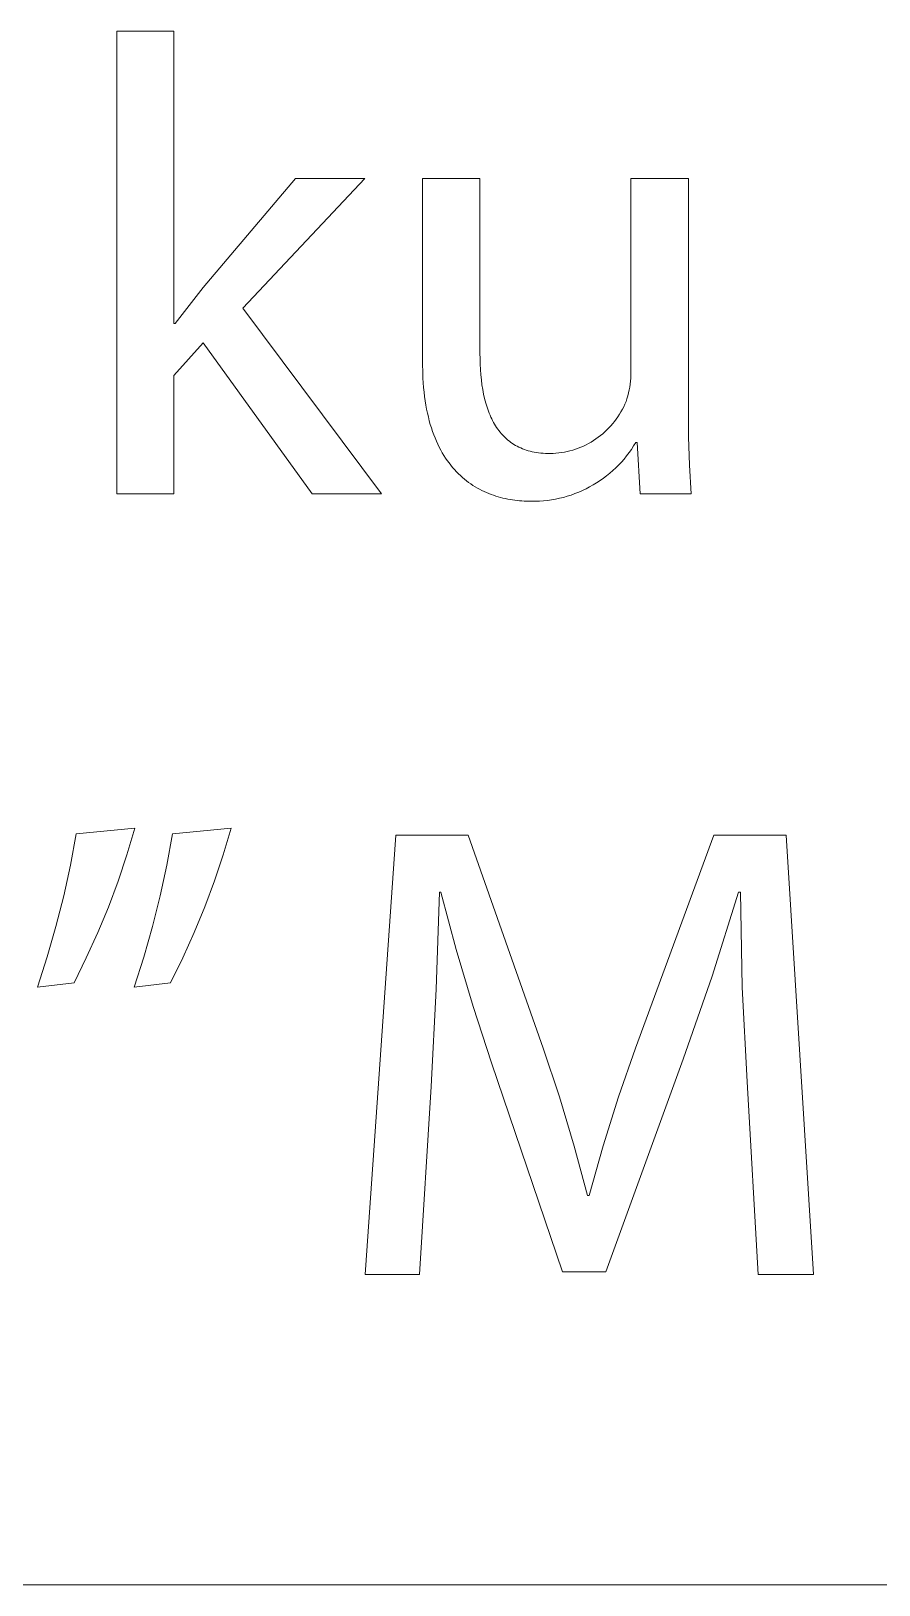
# Model space of a CAD drawing. Header units: millimetres. Extents: x 373 to 3451, y -552 to 1598.
# Drawn here: x 2795.3 to 2835.4, y -551.9 to -478.5 of the extents above; entities that cross this region are included whole.
import ezdxf

# ---------------------------------------------------------------- set-up
doc = ezdxf.new("R2010")
doc.units = ezdxf.units.MM
doc.header["$MEASUREMENT"] = 0
doc.layers.add('Domyślny', color=7, linetype='Continuous', true_color=0x000000)

msp = doc.modelspace()

# ---------------------------------------------------------------- linework, layer by layer
at = {"layer": 'Domyślny', "color": 18, "lineweight": 15, "true_color": 0x000000}
for p, q in [((2799.392, -500.356), (2799.392, -478.475)), ((2799.392, -478.475), (2802.078, -478.475)), ((2802.078, -478.475), (2802.078, -492.29)), ((2803.472, -490.589), (2807.838, -485.444)), ((2811.107, -485.444), (2805.347, -491.573)), ((2807.838, -485.444), (2811.107, -485.444)), ((2813.843, -494.172), (2813.843, -485.44)), ((2813.843, -485.44), (2816.559, -485.44)), ((2816.559, -485.44), (2816.559, -493.701)), ((2823.703, -494.592), (2823.703, -485.44)), ((2823.703, -485.44), (2826.419, -485.44)), ((2826.419, -485.44), (2826.419, -496.294)), ((2802.139, -492.29), (2803.472, -490.589)), ((2805.347, -491.573), (2811.906, -500.356)), ((2802.078, -492.29), (2802.139, -492.29)), ((2803.472, -493.213), (2802.078, -494.75)), ((2808.616, -500.356), (2803.472, -493.213)), ((2813.851, -494.651), (2813.843, -494.172)), ((2816.559, -493.701), (2816.562, -493.963)), ((2816.562, -493.963), (2816.57, -494.22)), ((2816.57, -494.22), (2816.583, -494.471)), ((2802.078, -494.75), (2802.078, -500.356)), ((2813.862, -494.881), (2813.851, -494.651)), ((2813.875, -495.107), (2813.862, -494.881)), ((2816.583, -494.471), (2816.601, -494.717)), ((2816.601, -494.717), (2816.625, -494.956)), ((2816.625, -494.956), (2816.655, -495.189)), ((2823.665, -495.159), (2823.681, -495.018)), ((2823.681, -495.018), (2823.693, -494.876)), ((2823.693, -494.876), (2823.7, -494.734)), ((2823.7, -494.734), (2823.703, -494.592)), ((2813.893, -495.326), (2813.875, -495.107)), ((2813.915, -495.541), (2813.893, -495.326)), ((2813.94, -495.75), (2813.915, -495.541)), ((2813.969, -495.953), (2813.94, -495.75)), ((2816.655, -495.189), (2816.691, -495.415)), ((2816.691, -495.415), (2816.732, -495.635)), ((2816.732, -495.635), (2816.78, -495.848)), ((2823.512, -495.851), (2823.551, -495.715)), ((2823.551, -495.715), (2823.587, -495.577)), ((2823.587, -495.577), (2823.618, -495.439)), ((2823.618, -495.439), (2823.644, -495.299)), ((2823.644, -495.299), (2823.665, -495.159)), ((2814.001, -496.152), (2813.969, -495.953)), ((2814.037, -496.345), (2814.001, -496.152)), ((2814.076, -496.533), (2814.037, -496.345)), ((2816.78, -495.848), (2816.806, -495.952)), ((2816.806, -495.952), (2816.834, -496.055)), ((2816.834, -496.055), (2816.863, -496.155)), ((2816.863, -496.155), (2816.894, -496.253)), ((2816.894, -496.253), (2816.927, -496.35)), ((2816.927, -496.35), (2816.961, -496.445)), ((2816.961, -496.445), (2816.997, -496.538)), ((2823.16, -496.589), (2823.229, -496.473)), ((2823.229, -496.473), (2823.295, -496.354)), ((2823.295, -496.354), (2823.357, -496.234)), ((2823.357, -496.234), (2823.414, -496.111)), ((2823.414, -496.111), (2823.467, -495.986)), ((2823.467, -495.986), (2823.512, -495.851)), ((2826.419, -496.294), (2826.425, -497.647)), ((2814.118, -496.715), (2814.076, -496.533)), ((2814.163, -496.893), (2814.118, -496.715)), ((2814.212, -497.066), (2814.163, -496.893)), ((2814.264, -497.234), (2814.212, -497.066)), ((2814.319, -497.397), (2814.264, -497.234)), ((2816.997, -496.538), (2817.035, -496.629)), ((2817.035, -496.629), (2817.074, -496.718)), ((2817.074, -496.718), (2817.115, -496.805)), ((2817.115, -496.805), (2817.158, -496.89)), ((2817.158, -496.89), (2817.203, -496.974)), ((2817.203, -496.974), (2817.249, -497.055)), ((2817.249, -497.055), (2817.297, -497.134)), ((2817.297, -497.134), (2817.347, -497.211)), ((2817.347, -497.211), (2817.399, -497.286)), ((2822.567, -497.326), (2822.662, -497.23)), ((2822.662, -497.23), (2822.754, -497.131)), ((2822.754, -497.131), (2822.843, -497.028)), ((2822.843, -497.028), (2822.927, -496.922)), ((2822.927, -496.922), (2823.009, -496.814)), ((2823.009, -496.814), (2823.086, -496.703)), ((2823.086, -496.703), (2823.16, -496.589)), ((2814.376, -497.555), (2814.319, -497.397)), ((2814.437, -497.709), (2814.376, -497.555)), ((2814.5, -497.858), (2814.437, -497.709)), ((2814.566, -498.002), (2814.5, -497.858)), ((2817.399, -497.286), (2817.452, -497.359)), ((2817.452, -497.359), (2817.508, -497.429)), ((2817.508, -497.429), (2817.565, -497.498)), ((2817.565, -497.498), (2817.624, -497.564)), ((2817.624, -497.564), (2817.685, -497.628)), ((2817.685, -497.628), (2817.748, -497.69)), ((2817.748, -497.69), (2817.813, -497.75)), ((2817.813, -497.75), (2817.88, -497.807)), ((2817.88, -497.807), (2817.949, -497.862)), ((2817.949, -497.862), (2818.02, -497.915)), ((2818.02, -497.915), (2818.093, -497.965)), ((2818.093, -497.965), (2818.168, -498.013)), ((2821.577, -498.03), (2821.697, -497.968)), ((2821.697, -497.968), (2821.815, -497.901)), ((2821.815, -497.901), (2821.93, -497.83)), ((2821.93, -497.83), (2822.043, -497.756)), ((2822.043, -497.756), (2822.154, -497.677)), ((2822.154, -497.677), (2822.262, -497.595)), ((2822.262, -497.595), (2822.366, -497.509)), ((2822.366, -497.509), (2822.468, -497.419)), ((2822.468, -497.419), (2822.567, -497.326)), ((2823.928, -497.923), (2823.828, -498.086)), ((2823.99, -497.923), (2823.928, -497.923)), ((2824.133, -500.352), (2823.99, -497.923)), ((2826.425, -497.647), (2826.466, -499)), ((2814.635, -498.142), (2814.566, -498.002)), ((2814.706, -498.277), (2814.635, -498.142)), ((2814.779, -498.408), (2814.706, -498.277)), ((2814.855, -498.535), (2814.779, -498.408)), ((2814.933, -498.657), (2814.855, -498.535)), ((2815.014, -498.775), (2814.933, -498.657)), ((2818.168, -498.013), (2818.244, -498.059)), ((2818.244, -498.059), (2818.323, -498.102)), ((2818.323, -498.102), (2818.404, -498.143)), ((2818.404, -498.143), (2818.488, -498.181)), ((2818.488, -498.181), (2818.573, -498.217)), ((2818.573, -498.217), (2818.66, -498.25)), ((2818.66, -498.25), (2818.75, -498.281)), ((2818.75, -498.281), (2818.841, -498.309)), ((2818.841, -498.309), (2818.935, -498.335)), ((2818.935, -498.335), (2819.031, -498.358)), ((2819.031, -498.358), (2819.129, -498.378)), ((2819.129, -498.378), (2819.23, -498.396)), ((2819.23, -498.396), (2819.332, -498.411)), ((2819.332, -498.411), (2819.437, -498.424)), ((2819.437, -498.424), (2819.544, -498.433)), ((2819.544, -498.433), (2819.654, -498.44)), ((2819.654, -498.44), (2819.766, -498.444)), ((2819.766, -498.444), (2819.88, -498.446)), ((2819.88, -498.446), (2820.015, -498.441)), ((2820.015, -498.441), (2820.151, -498.432)), ((2820.151, -498.432), (2820.285, -498.418)), ((2820.285, -498.418), (2820.42, -498.4)), ((2820.42, -498.4), (2820.553, -498.376)), ((2820.553, -498.376), (2820.686, -498.349)), ((2820.686, -498.349), (2820.817, -498.317)), ((2820.817, -498.317), (2820.948, -498.28)), ((2820.948, -498.28), (2821.077, -498.239)), ((2821.077, -498.239), (2821.204, -498.193)), ((2821.204, -498.193), (2821.33, -498.143)), ((2821.33, -498.143), (2821.455, -498.089)), ((2821.455, -498.089), (2821.577, -498.03)), ((2823.375, -498.703), (2823.248, -498.847)), ((2823.496, -498.555), (2823.375, -498.703)), ((2823.612, -498.402), (2823.496, -498.555)), ((2823.723, -498.246), (2823.612, -498.402)), ((2823.828, -498.086), (2823.723, -498.246)), ((2815.096, -498.888), (2815.014, -498.775)), ((2815.181, -498.998), (2815.096, -498.888)), ((2815.268, -499.104), (2815.181, -498.998)), ((2815.357, -499.205), (2815.268, -499.104)), ((2815.447, -499.303), (2815.357, -499.205)), ((2815.54, -499.396), (2815.447, -499.303)), ((2815.634, -499.486), (2815.54, -499.396)), ((2822.697, -499.378), (2822.548, -499.499)), ((2822.842, -499.253), (2822.697, -499.378)), ((2822.982, -499.122), (2822.842, -499.253)), ((2823.117, -498.987), (2822.982, -499.122)), ((2823.248, -498.847), (2823.117, -498.987)), ((2826.466, -499), (2826.542, -500.352)), ((2815.729, -499.572), (2815.634, -499.486)), ((2815.826, -499.655), (2815.729, -499.572)), ((2815.925, -499.733), (2815.826, -499.655)), ((2816.025, -499.809), (2815.925, -499.733)), ((2816.127, -499.88), (2816.025, -499.809)), ((2816.23, -499.948), (2816.127, -499.88)), ((2816.333, -500.013), (2816.23, -499.948)), ((2816.439, -500.074), (2816.333, -500.013)), ((2816.545, -500.133), (2816.439, -500.074)), ((2816.652, -500.187), (2816.545, -500.133)), ((2821.578, -500.111), (2821.405, -500.194)), ((2821.748, -500.023), (2821.578, -500.111)), ((2821.915, -499.929), (2821.748, -500.023)), ((2822.079, -499.83), (2821.915, -499.929)), ((2822.239, -499.725), (2822.079, -499.83)), ((2822.396, -499.615), (2822.239, -499.725)), ((2822.548, -499.499), (2822.396, -499.615)), ((2802.078, -500.356), (2799.392, -500.356)), ((2811.906, -500.356), (2808.616, -500.356)), ((2816.76, -500.239), (2816.652, -500.187)), ((2816.868, -500.288), (2816.76, -500.239)), ((2816.978, -500.333), (2816.868, -500.288)), ((2817.088, -500.376), (2816.978, -500.333)), ((2817.199, -500.415), (2817.088, -500.376)), ((2817.31, -500.452), (2817.199, -500.415)), ((2817.421, -500.486), (2817.31, -500.452)), ((2817.533, -500.517), (2817.421, -500.486)), ((2817.646, -500.546), (2817.533, -500.517)), ((2817.758, -500.572), (2817.646, -500.546)), ((2817.871, -500.595), (2817.758, -500.572)), ((2817.984, -500.616), (2817.871, -500.595)), ((2818.096, -500.634), (2817.984, -500.616)), ((2818.209, -500.65), (2818.096, -500.634)), ((2818.321, -500.664), (2818.209, -500.65)), ((2818.434, -500.675), (2818.321, -500.664)), ((2818.545, -500.685), (2818.434, -500.675)), ((2818.657, -500.692), (2818.545, -500.685)), ((2818.768, -500.697), (2818.657, -500.692)), ((2818.878, -500.7), (2818.768, -500.697)), ((2818.988, -500.701), (2818.878, -500.7)), ((2819.18, -500.7), (2818.988, -500.701)), ((2819.371, -500.693), (2819.18, -500.7)), ((2819.562, -500.679), (2819.371, -500.693)), ((2819.753, -500.659), (2819.562, -500.679)), ((2819.942, -500.633), (2819.753, -500.659)), ((2820.131, -500.6), (2819.942, -500.633)), ((2820.318, -500.56), (2820.131, -500.6)), ((2820.504, -500.515), (2820.318, -500.56)), ((2820.689, -500.463), (2820.504, -500.515)), ((2820.871, -500.405), (2820.689, -500.463)), ((2821.052, -500.34), (2820.871, -500.405)), ((2821.23, -500.27), (2821.052, -500.34)), ((2821.405, -500.194), (2821.23, -500.27)), ((2826.542, -500.352), (2824.133, -500.352)), ((2797.462, -516.427), (2800.229, -516.151)), ((2800.229, -516.151), (2799.857, -517.407)), ((2802.012, -516.427), (2804.79, -516.151)), ((2804.79, -516.151), (2804.417, -517.407)), ((2797.191, -517.897), (2797.462, -516.427)), ((2801.75, -517.898), (2802.012, -516.427)), ((2811.133, -537.253), (2812.578, -516.489)), ((2812.578, -516.489), (2816.001, -516.489)), ((2816.001, -516.489), (2819.547, -526.543)), ((2823.923, -526.543), (2827.623, -516.489)), ((2827.623, -516.489), (2831.036, -516.489)), ((2831.036, -516.489), (2832.337, -537.253)), ((2799.857, -517.407), (2799.441, -518.651)), ((2804.417, -517.407), (2804.002, -518.649)), ((2796.872, -519.356), (2797.191, -517.897)), ((2801.437, -519.358), (2801.75, -517.898)), ((2799.441, -518.651), (2798.984, -519.879)), ((2804.002, -518.649), (2803.546, -519.877)), ((2814.648, -519.174), (2814.489, -523.767)), ((2814.709, -519.174), (2814.648, -519.174)), ((2815.431, -521.885), (2814.709, -519.174)), ((2828.791, -519.174), (2827.548, -523.143)), ((2828.883, -519.174), (2828.791, -519.174)), ((2828.968, -523.66), (2828.883, -519.174)), ((2796.507, -520.805), (2796.872, -519.356)), ((2798.984, -519.879), (2798.483, -521.09)), ((2801.074, -520.807), (2801.437, -519.358)), ((2803.546, -519.877), (2803.048, -521.089)), ((2796.095, -522.241), (2796.507, -520.805)), ((2798.483, -521.09), (2797.942, -522.284)), ((2800.661, -522.243), (2801.074, -520.807)), ((2803.048, -521.089), (2802.509, -522.283)), ((2816.231, -524.575), (2815.431, -521.885)), ((2795.637, -523.663), (2796.095, -522.241)), ((2797.942, -522.284), (2797.359, -523.458)), ((2800.198, -523.663), (2800.661, -522.243)), ((2802.509, -522.283), (2801.93, -523.458)), ((2797.359, -523.458), (2795.637, -523.663)), ((2801.93, -523.458), (2800.198, -523.663)), ((2827.548, -523.143), (2826.168, -527.066)), ((2829.191, -528.142), (2828.968, -523.66)), ((2814.489, -523.767), (2814.248, -528.357)), ((2817.108, -527.24), (2816.231, -524.575)), ((2819.547, -526.543), (2820.315, -528.849)), ((2823.119, -528.846), (2823.923, -526.543)), ((2820.459, -537.13), (2817.108, -527.24)), ((2826.168, -527.066), (2822.509, -537.13)), ((2814.248, -528.357), (2813.695, -537.253)), ((2829.714, -537.253), (2829.191, -528.142)), ((2820.315, -528.849), (2821.015, -531.176)), ((2822.388, -531.173), (2823.119, -528.846)), ((2821.015, -531.176), (2821.648, -533.522)), ((2821.73, -533.522), (2822.388, -531.173)), ((2821.648, -533.522), (2821.73, -533.522)), ((2813.695, -537.253), (2811.133, -537.253)), ((2822.509, -537.13), (2820.459, -537.13)), ((2832.337, -537.253), (2829.714, -537.253)), ((3447.834, -551.922), (373.001, -551.922)), ((3447.834, -551.922), (2287.646, -551.922))]:
    msp.add_line(p, q, dxfattribs=at)

doc.saveas('drawing.dxf')
